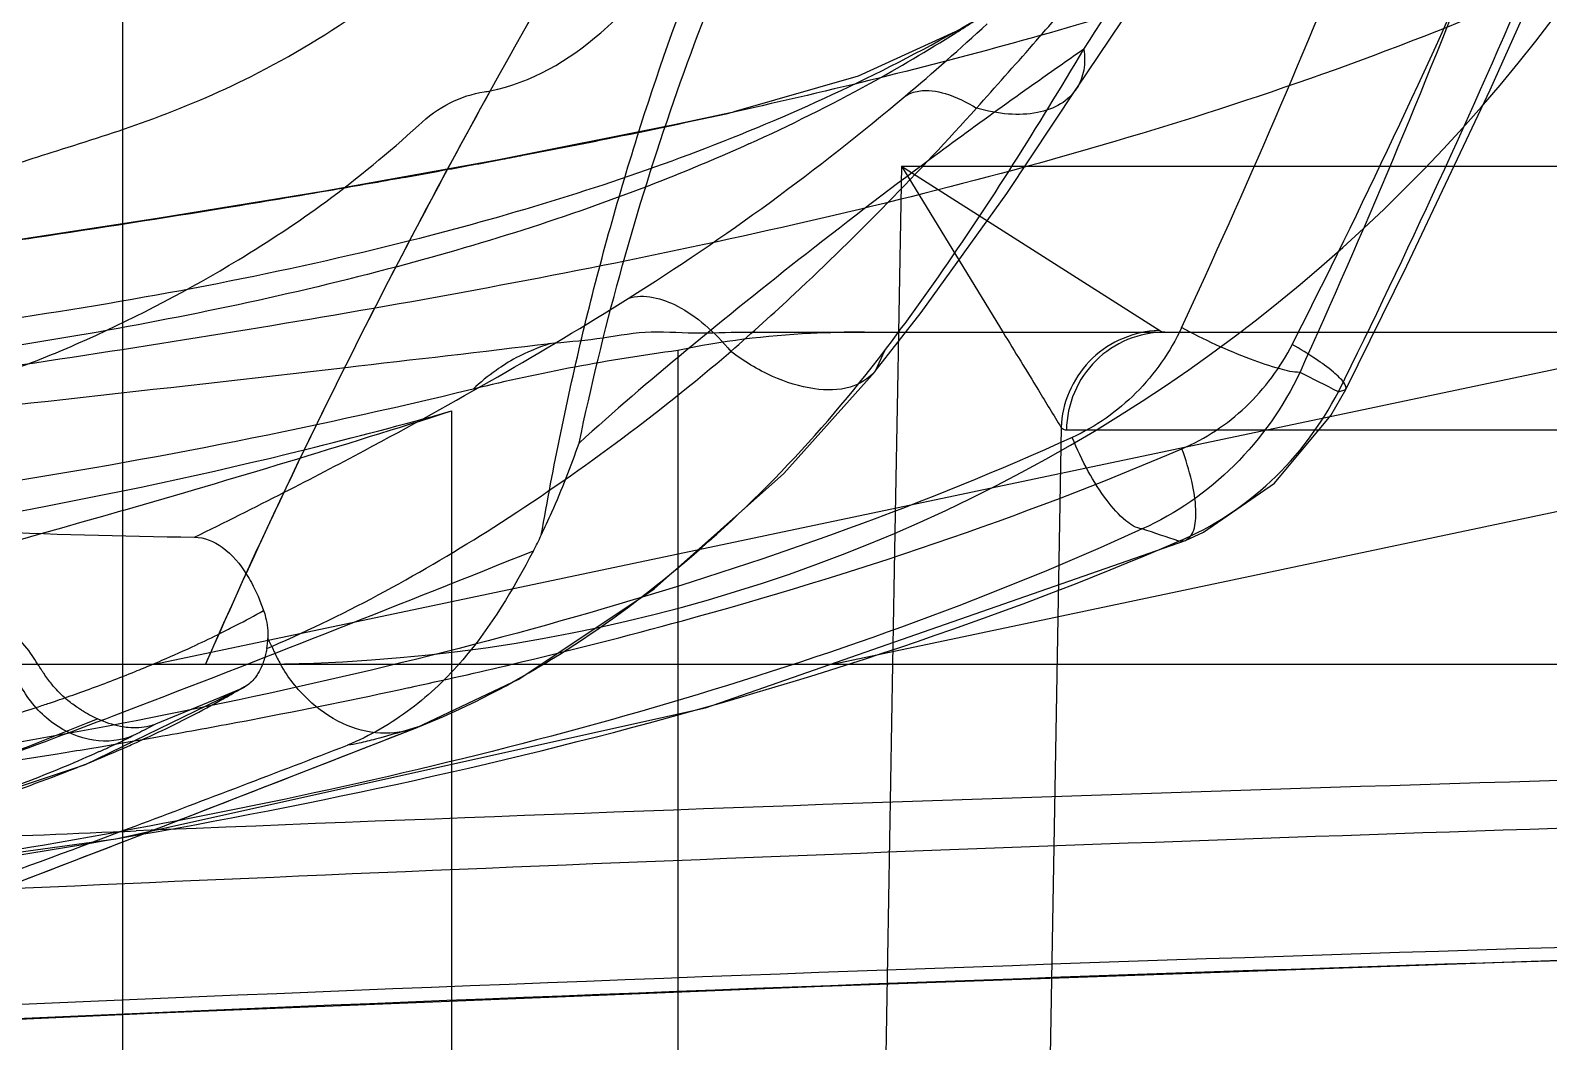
# Model space of a CAD drawing. Header units: millimetres. Extents: x 29875 to 31218, y -21313 to -20364.
# Drawn here: x 30573.73 to 30578.395, y -21044.393 to -21041.285 of the extents above; entities that cross this region are included whole.
import ezdxf

# ---------------------------------------------------------------- set-up
doc = ezdxf.new("R2010")
doc.units = ezdxf.units.MM
doc.header["$LTSCALE"] = 8
doc.layers.add('Cav-cor', color=30, linetype='Continuous')
doc.layers.add('WT', color=4, linetype='Continuous')

# ---------------------------------------------------------------- blocks, each defined once
blk = doc.blocks.new('20160903.150408')
at = {"layer": 'Cav-cor', "color": 241}
for p, q in [((-53.806, 25.7721), (-53.806, 31.57)), ((-40.1858, 30.8478), (-53.7046, 28)), ((-39.1599, 30.6249), (-51.6206, 28)), ((-50.8743, 29.77), (-50.875, 29.7689)), ((-51.9244, 29.6975), (-52.1117, 29.657)), ((-51.9248, 29.6974), (-51.928, 29.6967)), ((-52.1117, 29.657), (-52.6555, 29.5485)), ((-51.4135, 29.53), (-51.4225, 29.0181)), ((-51.4135, 29.53), (-23.5564, 29.53)), ((-51.4135, 29.53), (-51.101, 29.0192)), ((-51.4134, 29.53), (-50.6194, 29.0249)), ((-51.9005, 29.02), (-24.0663, 29.02)), ((-51.4225, 29.0181), (-51.4246, 28.8986)), ((-52.1005, 28.9637), (-52.1005, 26.3426)), ((-51.4659, 28.9623), (-51.4943, 28.8999)), ((-51.4943, 28.8999), (-51.4946, 28.8996)), ((-51.4246, 28.8986), (-51.4333, 28.4054)), ((-50.0706, 28.8366), (-50.0482, 28.8441)), ((-52.7959, 28.7777), (-52.7959, 26.1375)), ((-50.9224, 28.7271), (-50.9636, 26.3898)), ((-50.9065, 28.7193), (-39.7871, 28.7193)), ((-51.4333, 28.4054), (-51.4404, 28)), ((-50.5607, 28.3776), (-50.5402, 28.3799)), ((-53.3636, 28.0477), (-53.3485, 28.0542)), ((-54.9359, 28), (-18.4745, 28)), ((-51.4404, 28), (-51.4686, 26.3982)), ((-53.4473, 27.9216), (-53.5094, 27.8961)), ((-53.433, 27.9295), (-53.4473, 27.9216)), ((-54.0312, 27.8801), (-54.016, 27.8853)), ((-53.5094, 27.8961), (-53.7059, 27.8153)), ((-53.9174, 27.818), (-53.8836, 27.8316)), ((-53.4584, 27.8202), (-53.4273, 27.826)), ((-53.4273, 27.826), (-53.4119, 27.829)), ((-52.8946, 27.8081), (-52.9018, 27.8052)), ((-53.8192, 27.7556), (-53.7715, 27.7638)), ((-53.7715, 27.7638), (-53.7383, 27.7696)), ((-53.7383, 27.7696), (-53.6995, 27.7764)), ((-53.6858, 27.4998), (-52.9018, 27.8052)), ((-53.9135, 27.7397), (-53.8696, 27.7471)), ((-53.8696, 27.7471), (-53.8192, 27.7556)), ((-54.4012, 27.2252), (-53.6858, 27.4998))]:
    blk.add_line(p, q, dxfattribs=at)
for points in [[(-50.8743, 29.77), (-50.4313, 30.4295), (-49.0823, 32.405)], [(-50.0482, 28.8442), (-49.8599, 29.2237), (-49.6046, 29.7646), (-49.4361, 30.1408)], [(-51.2481, 29.9431), (-51.5466, 29.8066), (-51.928, 29.6967)], [(-51.4943, 28.8999), (-51.3528, 29.0804), (-51.0894, 29.446), (-50.875, 29.7689)], [(-52.6555, 29.5485), (-53.1852, 29.4536), (-53.701, 29.369), (-54.2027, 29.2925)], [(-52.9025, 27.8049), (-52.5895, 27.9537), (-52.1731, 28.2309), (-51.7747, 28.5856), (-51.4942, 28.8993)], [(-50.5402, 28.3799), (-50.4853, 28.4055), (-50.2669, 28.5563), (-50.0936, 28.7643), (-50.0482, 28.8442)], [(-57.7292, 27.02), (-55.7954, 27.1934), (-53.8273, 27.4624), (-52.0152, 27.8655), (-50.5402, 28.3799)], [(-55.7476, 27.2369), (-55.1801, 27.3362), (-54.5369, 27.4866), (-53.9213, 27.6918), (-53.4326, 27.9289)], [(-63.4206, 26.153), (-62.732, 26.27), (-61.8196, 26.3934), (-60.6812, 26.514), (-59.2704, 26.6304), (-57.5769, 26.7392), (-55.6836, 26.838), (-53.6956, 26.928), (-51.6549, 27.0102), (-49.5625, 27.0835), (-47.5945, 27.1409)]]:
    blk.add_lwpolyline(points, dxfattribs=at)
for centre, radius, start, end in [((-53.3984, 33), 5, 270, 334.066), ((-73.2914, 39.5943), 25.0715, 335.08784, 338.30842), ((-72.9696, 40.5024), 25.507, 333.15322, 336.33394), ((-72.5658, 39.0561), 24.5757, 335.58069, 338.89882), ((-72.2519, 39.8329), 24.7574, 333.63033, 336.93798), ((-65.8991, 42.9325), 19.785, 318.81616, 319.4932), ((-53.8253, 34.5339), 5.2646, 299.3091, 300.7909), ((-53.8462, 34.0523), 4.8655, 302.3014, 303.9105), ((-56.4792, 35.7513), 7.8646, 310.21379, 312.6549), ((-53.9158, 34.1639), 4.9969, 298.7793, 302.2926), ((-66.1537, 43.1554), 20.1234, 318.0704, 318.81577), ((-54.0871, 34.4815), 5.3577, 294.2959, 298.7491), ((-52.7763, 30.2832), 0.5309, 278.7642, 280.776), ((-56.2625, 35.507), 7.5381, 302.13656, 310.1553), ((-56.7271, 51.4507), 22.2771, 281.41029, 282.44056), ((-57.328, 54.4028), 25.2898, 281.02586, 281.42157), ((-58.0307, 58.0606), 29.0145, 280.37405, 280.70906), ((-57.7769, 56.7139), 27.644, 280.7108, 280.84317), ((-57.625, 55.9214), 26.8371, 280.84294, 281.0281), ((-58.902, 62.8952), 33.9269, 279.74457, 280.11719), ((-58.4027, 60.0906), 31.0783, 280.11926, 280.3747), ((-59.6887, 67.4883), 38.5869, 279.24728, 279.74153), ((-61.1323, 76.3708), 47.5859, 278.52564, 279.24419), ((-62.6378, 86.2626), 57.5917, 278.404791, 278.547964), ((-50.6138, 28.7307), 0.2942, 91.0789, 94.5255), ((-75.511, 222.9854), 195.361, 276.580836, 276.766649), ((-51.2868, 22.9263), 6.092, 97.67613, 103.6985), ((-57.4355, 14.3998), 16.2069, 62.97151, 63.43866), ((-65.2868, 68.2079), 41.3614, 286.11537, 287.57738), ((-56.622, 42.3701), 14.1206, 283.83887, 285.72115), ((-61.8392, 45.224), 18.7486, 296.11914, 297.0606), ((-56.9114, 9.474), 19.9419, 71.43019, 71.77209), ((-53.7964, 29.0079), 1.4153, 332.2048, 334.391), ((-54.8795, 30.8626), 3.0899, 297.3893, 299.1696), ((-55.0262, 31.1519), 3.4143, 295.0266, 296.4488), ((-54.9491, 30.9962), 3.2405, 296.454, 297.3947), ((-55.1616, 31.4431), 3.7354, 293.2652, 295.0181), ((-36.4283, 20.5042), 18.6923, 156.16471, 156.35863), ((-53.5874, 28.0866), 0.2271, 350.1208, 358.027), ((-53.8151, 27.8442), 0.5116, 24.2241, 27.2905), ((-52.8857, 28.2494), 0.5023, 202.8796, 205.1186), ((-55.314, 31.7974), 4.1211, 292.0281, 292.814), ((-55.2688, 31.6898), 4.0044, 292.8157, 293.2809), ((-52.8808, 28.2517), 0.5077, 205.1192, 209.7826), ((-56.5683, 44.709), 17.172, 282.2402, 283.32986), ((-55.4416, 32.1168), 4.4651, 289.9502, 292.0085), ((-55.6047, 32.5619), 4.9391, 289.1467, 289.9674), ((-55.0574, 30.6923), 3.2045, 299.1087, 300.1583), ((-56.9749, 46.5983), 19.1045, 280.74886, 282.23069), ((-55.7725, 33.05), 5.4552, 288.1882, 288.6141), ((-55.6913, 32.8104), 5.2023, 288.7865, 289.1503), ((-53.6808, 28.2633), 0.4769, 238.0484, 244.8447), ((-62.4349, 49.1112), 22.9336, 291.14001, 291.80175), ((-57.4291, 48.9758), 21.5251, 279.97809, 280.63019), ((-55.3618, 31.0163), 3.6048, 294.8528, 296.1312), ((-58.3247, 54.3776), 27.0007, 278.06277, 279.20117), ((-57.8939, 51.6739), 24.2629, 279.21797, 279.44229), ((-55.4171, 31.1351), 3.7358, 294.323, 294.8568), ((-55.4343, 31.4535), 4.0542, 294.0109, 294.3271), ((-37.6415, -366.7545), 394.5714, 91.488689, 92.3419), ((-36.7847, -378.0762), 405.4011, 91.531675, 92.608729), ((-37.5295, -350.5852), 377.86, 91.530313, 92.675717)]:
    blk.add_arc(centre, radius, start, end, dxfattribs=at)
for points, knots in [([(-50.8532, 29.8896), (-50.76, 30.0336), (-50.5659, 30.3216), (-50.1591, 30.9119), (-49.6307, 31.6846), (-48.9736, 32.6474), (-48.2826, 33.6415), (-47.5618, 34.6507), (-46.8152, 35.6628), (-46.0415, 36.6658), (-45.4981, 37.3154), (-45.2156, 37.6311)], [0, 0, 0, 0, 0.053685, 0.1087, 0.224461, 0.346758, 0.473627, 0.603472, 0.735001, 0.867363, 1, 1, 1, 1]), ([(-50.4574, 34.8052), (-50.7977, 34.3248), (-51.3008, 33.6165), (-51.981, 32.7066), (-52.4725, 32.0772), (-52.9494, 31.5007), (-53.3425, 31.0668), (-53.654, 30.7714), (-53.8736, 30.5884), (-54.087, 30.4409), (-54.3477, 30.2968), (-54.647, 30.1746), (-55.0388, 30.0594), (-55.3992, 29.9466), (-55.6737, 29.8208), (-55.8084, 29.7323), (-55.8528, 29.6944), (-55.8693, 29.6764)], [0, 0, 0, 0, 0.230926, 0.340775, 0.445606, 0.544163, 0.634242, 0.675051, 0.712482, 0.746253, 0.776644, 0.829167, 0.872639, 0.93685, 0.977227, 0.990447, 1, 1, 1, 1]), ([(-55.3242, 29.5334), (-55.3426, 29.5344), (-55.3762, 29.54), (-55.4184, 29.5587), (-55.443, 29.5844), (-55.4469, 29.6099), (-55.4419, 29.6314), (-55.4288, 29.6551), (-55.396, 29.6949), (-55.3265, 29.7511), (-55.205, 29.8246), (-55.0268, 29.9089), (-54.8363, 29.9809), (-54.6473, 30.0437), (-54.4746, 30.0961), (-54.2798, 30.1567), (-54.0637, 30.2361), (-53.8273, 30.3464), (-53.576, 30.5039), (-53.3135, 30.7132), (-53.0432, 30.9723), (-52.7664, 31.2732), (-52.3793, 31.7283), (-51.889, 32.3552), (-51.5033, 32.8776), (-51.307, 33.1495)], [0, 0, 0, 0, 0.009611, 0.017546, 0.023907, 0.027008, 0.030615, 0.035181, 0.041021, 0.057396, 0.081444, 0.115004, 0.160048, 0.187575, 0.21885, 0.254185, 0.293955, 0.338819, 0.38997, 0.448252, 0.513569, 0.585058, 0.661374, 0.8251, 1, 1, 1, 1]), ([(-54.9359, 29.0973), (-54.9356, 29.1216), (-54.9076, 29.1623), (-54.8561, 29.2099), (-54.7527, 29.2842), (-54.6091, 29.3591), (-54.4225, 29.4378), (-54.2297, 29.5075), (-53.9941, 29.5821), (-53.7126, 29.6708), (-53.3875, 29.808), (-53.026, 30.0271), (-52.6488, 30.3521), (-52.2575, 30.7646), (-51.8541, 31.2449), (-51.5849, 31.5878), (-51.4479, 31.7663)], [0, 0, 0, 0, 0.016208, 0.02962, 0.04758, 0.100424, 0.137286, 0.182466, 0.23698, 0.301877, 0.379063, 0.471533, 0.582221, 0.70966, 0.850052, 1, 1, 1, 1]), ([(-51.4479, 31.7663), (-51.5599, 31.5992), (-51.9907, 30.9443), (-52.3954, 30.2719), (-52.677, 29.7616)], [0, 0, 0, 0, 0.256584, 1, 1, 1, 1]), ([(-51.4479, 31.7663), (-51.5599, 31.5992), (-51.9907, 30.9443), (-52.3954, 30.272), (-52.6769, 29.7617)], [0, 0, 0, 0, 0.256584, 1, 1, 1, 1]), ([(-48.4703, 31.0281), (-48.736, 30.8555), (-49.2859, 30.5453), (-50.1528, 30.1841), (-51.0352, 29.9077), (-51.629, 29.7628), (-51.9248, 29.6974)], [0, 0, 0, 0, 0.255338, 0.50748, 0.75575, 1, 1, 1, 1]), ([(-52.5202, 28.3962), (-52.4835, 28.6061), (-52.3994, 29.018), (-52.1812, 29.8057), (-51.9616, 30.3705), (-51.7944, 30.7304)], [0, 0, 0, 0, 0.260904, 0.514221, 1, 1, 1, 1]), ([(-48.3004, 30.6858), (-48.6821, 30.4447), (-49.4802, 30.0284), (-50.7394, 29.5895), (-52.0069, 29.2794), (-53.2597, 29.0475), (-54.4861, 28.8616), (-56.0313, 28.6562), (-57.1681, 28.522), (-57.9057, 28.4311)], [0, 0, 0, 0, 0.136222, 0.270261, 0.401477, 0.529632, 0.65459, 0.775737, 1, 1, 1, 1]), ([(-52.4038, 28.6792), (-52.331, 29.0246), (-52.1494, 29.69), (-51.8859, 30.3272), (-51.7408, 30.6288)], [0, 0, 0, 0, 0.513229, 1, 1, 1, 1]), ([(-53.806, 30.5111), (-54.4764, 30.3032), (-55.4619, 30.0207), (-56.7283, 29.6663), (-57.3177, 29.4976), (-57.5956, 29.4147)], [0, 0, 0, 0, 0.533768, 0.779484, 1, 1, 1, 1]), ([(-52.6771, 29.7617), (-52.5516, 29.7856), (-52.3644, 29.8978), (-52.1653, 30.1127), (-52.0719, 30.2508), (-52.0273, 30.3262)], [0, 0, 0, 0, 0.435326, 0.701605, 1, 1, 1, 1]), ([(-52.9209, 29.3024), (-52.6316, 29.3753), (-52.0573, 29.5478), (-51.5098, 29.7962), (-51.2481, 29.9431)], [0, 0, 0, 0, 0.498596, 1, 1, 1, 1]), ([(-50.8532, 29.8896), (-51.0023, 29.7858), (-51.2897, 29.5808), (-51.6967, 29.2705), (-52.0664, 28.9733), (-52.2971, 28.7765), (-52.4038, 28.6792)], [0, 0, 0, 0, 0.276985, 0.537994, 0.779942, 1, 1, 1, 1]), ([(-51.4656, 28.9622), (-51.4087, 29.0371), (-51.1911, 29.3373), (-50.9941, 29.6517), (-50.8532, 29.8896)], [0, 0, 0, 0, 0.253877, 1, 1, 1, 1]), ([(-50.8532, 29.8896), (-50.8499, 29.8684), (-50.8492, 29.8265), (-50.8638, 29.7867), (-50.8743, 29.77)], [0, 0, 0, 0, 0.521748, 1, 1, 1, 1]), ([(-50.875, 29.7689), (-50.8873, 29.7498), (-50.9239, 29.7155), (-50.9989, 29.6897), (-51.0882, 29.6869), (-51.1505, 29.6992), (-51.1825, 29.7086)], [0, 0, 0, 0, 0.204564, 0.433486, 0.699365, 1, 1, 1, 1]), ([(-52.6771, 29.7617), (-52.7585, 29.6145), (-53.0698, 29.0373), (-53.3563, 28.4466), (-53.5518, 28)], [0, 0, 0, 0, 0.256542, 1, 1, 1, 1]), ([(-52.6771, 29.7617), (-52.7558, 29.6193), (-53.0573, 29.0608), (-53.3356, 28.4897), (-53.5264, 28.0579)], [0, 0, 0, 0, 0.256309, 1, 1, 1, 1]), ([(-52.8975, 29.6554), (-52.8683, 29.6827), (-52.8057, 29.7287), (-52.7316, 29.7529), (-52.6954, 29.7585)], [0, 0, 0, 0, 0.521929, 1, 1, 1, 1]), ([(-51.4015, 29.7456), (-51.3892, 29.7538), (-51.3479, 29.7677), (-51.269, 29.755), (-51.2126, 29.727), (-51.1826, 29.7086)], [0, 0, 0, 0, 0.191078, 0.54382, 1, 1, 1, 1]), ([(-51.9378, 28.9607), (-51.8715, 29.0187), (-51.6086, 29.2565), (-51.3608, 29.5107), (-51.1826, 29.7086)], [0, 0, 0, 0, 0.248663, 1, 1, 1, 1]), ([(-54.9372, 28.6532), (-54.9372, 28.6741), (-54.9354, 28.7109), (-54.922, 28.7599), (-54.8925, 28.7935), (-54.8487, 28.8078), (-54.7944, 28.8089), (-54.7262, 28.8053), (-54.6416, 28.8027), (-54.5385, 28.8076), (-54.4149, 28.8248), (-54.2692, 28.8607), (-54.1001, 28.919), (-53.8189, 29.0367), (-53.5057, 29.2016), (-53.1661, 29.4249), (-52.9885, 29.5726), (-52.8975, 29.6554)], [0, 0, 0, 0, 0.026463, 0.046433, 0.062919, 0.080504, 0.102808, 0.131357, 0.166713, 0.20968, 0.261567, 0.324063, 0.398865, 0.487272, 0.708965, 0.84455, 1, 1, 1, 1]), ([(-51.8826, 29.5983), (-51.9699, 29.5588), (-52.3218, 29.4103), (-52.687, 29.2948), (-52.9634, 29.2211)], [0, 0, 0, 0, 0.250803, 1, 1, 1, 1]), ([(-54.5181, 29.0099), (-54.384, 29.0272), (-53.8478, 29.102), (-53.3147, 29.203), (-52.9209, 29.3024)], [0, 0, 0, 0, 0.249828, 1, 1, 1, 1]), ([(-52.9634, 29.2211), (-53.2865, 29.135), (-53.9417, 28.9979), (-54.6041, 28.9076), (-54.9359, 28.8703)], [0, 0, 0, 0, 0.500374, 1, 1, 1, 1]), ([(-53.3099, 28.5279), (-53.2274, 28.57), (-52.8687, 28.7571), (-52.5169, 28.9579), (-52.2527, 29.1239)], [0, 0, 0, 0, 0.228935, 1, 1, 1, 1]), ([(-52.2527, 29.1239), (-52.2042, 29.1395), (-52.1114, 29.1136), (-52.0129, 29.0425), (-51.962, 28.9901), (-51.9378, 28.9607)], [0, 0, 0, 0, 0.413951, 0.690018, 1, 1, 1, 1]), ([(-52.201, 29.02), (-52.1506, 29.023), (-52.0496, 29.014), (-51.9488, 29.02), (-51.8984, 29.02)], [0, 0, 0, 0, 0.499969, 1, 1, 1, 1]), ([(-50.637, 29.024), (-50.6742, 29.0211), (-50.7482, 29.0013), (-50.8412, 28.9345), (-50.9041, 28.8389), (-50.921, 28.7643), (-50.9224, 28.7271)], [0, 0, 0, 0, 0.249676, 0.500342, 0.751061, 1, 1, 1, 1]), ([(-50.5527, 29.0335), (-50.5874, 28.9598), (-50.6809, 28.8243), (-50.816, 28.7295), (-50.8884, 28.6965)], [0, 0, 0, 0, 0.50583, 1, 1, 1, 1]), ([(-50.1886, 28.8963), (-50.2093, 28.8964), (-50.2611, 28.9089), (-50.3471, 28.9377), (-50.4481, 28.9807), (-50.5179, 29.0152), (-50.5525, 29.0338)], [0, 0, 0, 0, 0.158987, 0.403014, 0.698147, 1, 1, 1, 1]), ([(-52.4924, 28.9852), (-52.5284, 28.9726), (-52.5869, 28.9501), (-52.6651, 28.9002), (-52.7075, 28.8659), (-52.7295, 28.845)], [0, 0, 0, 0, 0.412437, 0.672632, 1, 1, 1, 1]), ([(-52.4975, 28.9846), (-52.4481, 28.9904), (-52.3486, 28.9963), (-52.2507, 29.017), (-52.201, 29.02)], [0, 0, 0, 0, 0.499954, 1, 1, 1, 1]), ([(-51.5269, 29.02), (-51.5821, 29.02), (-51.7744, 29.0153), (-51.9666, 28.9929), (-52.1005, 28.9637)], [0, 0, 0, 0, 0.287231, 1, 1, 1, 1]), ([(-51.101, 29.0192), (-51.0649, 28.9601), (-51.0051, 28.8629), (-50.9461, 28.7653), (-50.9224, 28.7271)], [0, 0, 0, 0, 0.606432, 1, 1, 1, 1]), ([(-50.6036, 29.02), (-50.6426, 29.02), (-50.7214, 29.0042), (-50.8216, 28.9377), (-50.8889, 28.8377), (-50.9058, 28.7586), (-50.9065, 28.7193)], [0, 0, 0, 0, 0.248593, 0.498355, 0.749084, 1, 1, 1, 1]), ([(-50.5514, 28.6614), (-50.4794, 28.6921), (-50.3441, 28.7817), (-50.2484, 28.9121), (-50.2118, 28.9833)], [0, 0, 0, 0, 0.49428, 1, 1, 1, 1]), ([(-50.0483, 28.8442), (-50.045, 28.8506), (-50.0537, 28.8659), (-50.0679, 28.8813), (-50.0965, 28.9071), (-50.1446, 28.9414), (-50.188, 28.9682), (-50.2123, 28.9823)], [0, 0, 0, 0, 0.098621, 0.187948, 0.305035, 0.615427, 1, 1, 1, 1]), ([(-53.3485, 28.0541), (-53.1115, 28.1564), (-52.6186, 28.4287), (-52.168, 28.7647), (-51.9378, 28.9604)], [0, 0, 0, 0, 0.46069, 1, 1, 1, 1]), ([(-52.8946, 27.8082), (-52.7622, 27.8608), (-52.4999, 27.9949), (-51.9953, 28.3543), (-51.6625, 28.7031), (-51.4656, 28.9622)], [0, 0, 0, 0, 0.2305, 0.473688, 1, 1, 1, 1]), ([(-51.4946, 28.8997), (-51.5136, 28.8762), (-51.5757, 28.8403), (-51.69, 28.8408), (-51.8163, 28.8812), (-51.898, 28.9306), (-51.9378, 28.9607)], [0, 0, 0, 0, 0.186608, 0.413955, 0.690839, 1, 1, 1, 1]), ([(-56.5112, 28.5404), (-55.9546, 28.6007), (-54.8243, 28.7205), (-53.6946, 28.8455), (-53.1217, 28.9116)], [0, 0, 0, 0, 0.492561, 1, 1, 1, 1]), ([(-50.1886, 28.8962), (-50.2391, 28.7908), (-50.3748, 28.5973), (-50.5694, 28.4621), (-50.6736, 28.4151)], [0, 0, 0, 0, 0.505522, 1, 1, 1, 1]), ([(-52.7295, 28.845), (-53.7605, 28.593), (-55.8668, 28.2921), (-57.9851, 28.2364), (-59.0409, 28.2426)], [0, 0, 0, 0, 0.501308, 1, 1, 1, 1]), ([(-50.5607, 28.3776), (-50.4572, 28.4213), (-50.2627, 28.549), (-50.1237, 28.7348), (-50.0706, 28.8367)], [0, 0, 0, 0, 0.494537, 1, 1, 1, 1]), ([(-50.8884, 28.6965), (-51.3392, 28.492), (-52.2731, 28.1574), (-53.7156, 27.8166), (-55.176, 27.5865), (-56.1545, 27.4783), (-56.6441, 27.431)], [0, 0, 0, 0, 0.250964, 0.500995, 0.750592, 1, 1, 1, 1]), ([(-50.9224, 28.7271), (-50.9212, 28.7259), (-50.9168, 28.7219), (-50.9108, 28.7193), (-50.9065, 28.7193)], [0, 0, 0, 0, 0.288013, 1, 1, 1, 1]), ([(-50.6736, 28.4151), (-50.6921, 28.4175), (-50.7338, 28.445), (-50.7878, 28.5065), (-50.8427, 28.5937), (-50.8742, 28.6608), (-50.8884, 28.6965)], [0, 0, 0, 0, 0.154467, 0.388118, 0.682129, 1, 1, 1, 1]), ([(-55.6649, 28.2502), (-55.4621, 28.2713), (-54.6491, 28.3667), (-53.8412, 28.5122), (-53.2444, 28.6593)], [0, 0, 0, 0, 0.249129, 1, 1, 1, 1]), ([(-52.6092, 27.9997), (-52.4341, 28.0412), (-51.7355, 28.219), (-51.0489, 28.4486), (-50.5514, 28.6614)], [0, 0, 0, 0, 0.24958, 1, 1, 1, 1]), ([(-52.5203, 28.3962), (-52.5091, 28.4195), (-52.4664, 28.5121), (-52.4293, 28.6072), (-52.4039, 28.679)], [0, 0, 0, 0, 0.253267, 1, 1, 1, 1]), ([(-50.5403, 28.3801), (-50.5279, 28.3855), (-50.5141, 28.408), (-50.5086, 28.4419), (-50.5077, 28.4929), (-50.5206, 28.5678), (-50.5394, 28.629), (-50.5514, 28.6614)], [0, 0, 0, 0, 0.136508, 0.233442, 0.352301, 0.649785, 1, 1, 1, 1]), ([(-53.806, 28.4718), (-54.4777, 28.2782), (-55.4633, 28.0132), (-56.7281, 27.6781), (-57.3161, 27.5178), (-57.5931, 27.4388)], [0, 0, 0, 0, 0.534268, 0.779856, 1, 1, 1, 1]), ([(-50.6736, 28.4151), (-51.1293, 28.207), (-52.0745, 27.8661), (-53.5359, 27.5187), (-55.0171, 27.2843), (-56.0099, 27.1743), (-56.5068, 27.1263)], [0, 0, 0, 0, 0.250521, 0.500542, 0.750329, 1, 1, 1, 1]), ([(-57.7294, 27.02), (-57.1213, 27.0658), (-55.9056, 27.1697), (-54.0883, 27.3969), (-52.2895, 27.7549), (-51.1224, 28.1357), (-50.5607, 28.3776)], [0, 0, 0, 0, 0.249753, 0.499587, 0.749588, 1, 1, 1, 1]), ([(-53.5854, 28.39), (-53.5553, 28.3896), (-53.4886, 28.3607), (-53.4457, 28.3067), (-53.4257, 28.2749)], [0, 0, 0, 0, 0.445175, 1, 1, 1, 1]), ([(-54.9372, 27.5055), (-54.9372, 27.5019), (-54.9332, 27.4959), (-54.9241, 27.4931), (-54.9082, 27.491), (-54.8796, 27.4934), (-54.8344, 27.5013), (-54.7733, 27.5159), (-54.695, 27.5377), (-54.5974, 27.5676), (-54.4786, 27.6067), (-54.3359, 27.656), (-54.0908, 27.7441), (-53.489, 27.9716), (-52.9463, 28.187), (-52.5444, 28.3479)], [0, 0, 0, 0, 0.00415, 0.007089, 0.011075, 0.022901, 0.040647, 0.065006, 0.096641, 0.136277, 0.184918, 0.243711, 0.313708, 0.491128, 1, 1, 1, 1]), ([(-52.5444, 28.3481), (-52.6063, 28.2304), (-52.7126, 28.0506), (-52.9167, 27.8542), (-53.0467, 27.779), (-53.1159, 27.7505)], [0, 0, 0, 0, 0.472877, 0.733624, 1, 1, 1, 1]), ([(-53.4257, 28.2749), (-53.4206, 28.2668), (-53.4, 28.2316), (-53.3838, 28.194), (-53.3735, 28.1646)], [0, 0, 0, 0, 0.235212, 1, 1, 1, 1]), ([(-53.3735, 28.1646), (-53.3711, 28.1576), (-53.3628, 28.1298), (-53.3597, 28.1004), (-53.3604, 28.0788)], [0, 0, 0, 0, 0.254927, 1, 1, 1, 1]), ([(-53.7741, 27.78), (-53.8119, 27.7641), (-53.902, 27.7549), (-54.0275, 27.8114), (-54.1228, 27.9188), (-54.1551, 28.012), (-54.1612, 28.0597)], [0, 0, 0, 0, 0.226635, 0.471579, 0.734174, 1, 1, 1, 1]), ([(-54.068, 28.001), (-54.0733, 28.0093), (-54.0922, 28.0386), (-54.1141, 28.0668), (-54.1338, 28.0822)], [0, 0, 0, 0, 0.284913, 1, 1, 1, 1]), ([(-53.3636, 28.0477), (-53.3645, 28.043), (-53.3679, 28.0255), (-53.3729, 28.0083), (-53.3778, 27.9962)], [0, 0, 0, 0, 0.266056, 1, 1, 1, 1]), ([(-54.0482, 27.9705), (-54.05, 27.9731), (-54.0567, 27.9832), (-54.0632, 27.9934), (-54.068, 28.001)], [0, 0, 0, 0, 0.264845, 1, 1, 1, 1]), ([(-52.9025, 27.8049), (-52.9376, 27.7913), (-53.0173, 27.7794), (-53.1365, 27.8122), (-53.2437, 27.8879), (-53.2987, 27.9597), (-53.3215, 27.9996)], [0, 0, 0, 0, 0.226204, 0.465874, 0.724699, 1, 1, 1, 1]), ([(-54.0149, 27.9266), (-54.0182, 27.9303), (-54.0301, 27.9443), (-54.0407, 27.9593), (-54.0482, 27.9705)], [0, 0, 0, 0, 0.269214, 1, 1, 1, 1]), ([(-53.3907, 27.9705), (-53.3934, 27.9662), (-53.4047, 27.9499), (-53.42, 27.9363), (-53.4326, 27.9289)], [0, 0, 0, 0, 0.260083, 1, 1, 1, 1]), ([(-54.8308, 27.6662), (-54.767, 27.6798), (-54.5109, 27.737), (-54.2571, 27.8058), (-54.0697, 27.8673)], [0, 0, 0, 0, 0.248278, 1, 1, 1, 1]), ([(-53.9332, 27.8586), (-53.9366, 27.8607), (-53.951, 27.8699), (-53.9648, 27.8799), (-53.9748, 27.8881)], [0, 0, 0, 0, 0.236654, 1, 1, 1, 1]), ([(-53.7642, 27.7593), (-53.7419, 27.7694), (-53.652, 27.811), (-53.5637, 27.8562), (-53.4985, 27.8926)], [0, 0, 0, 0, 0.246809, 1, 1, 1, 1]), ([(-56.1985, 26.6597), (-56.2011, 26.6565), (-56.2053, 26.6506), (-56.2094, 26.6419), (-56.2093, 26.6336), (-56.2031, 26.6275), (-56.1928, 26.6248), (-56.178, 26.6239), (-56.1581, 26.6251), (-56.1198, 26.6304), (-56.0564, 26.6443), (-55.9602, 26.6701), (-55.8344, 26.7081), (-55.675, 26.7601), (-55.4781, 26.8278), (-55.1293, 26.9521), (-54.5824, 27.1556), (-53.7958, 27.4565), (-53.2136, 27.6832), (-52.8946, 27.8082)], [0, 0, 0, 0, 0.003455, 0.006063, 0.008035, 0.010028, 0.012838, 0.016907, 0.022467, 0.029673, 0.049478, 0.077179, 0.113707, 0.16039, 0.218583, 0.289419, 0.472793, 0.710947, 1, 1, 1, 1]), ([(-53.7897, 27.8046), (-53.7975, 27.8053), (-53.8298, 27.8102), (-53.8611, 27.821), (-53.8836, 27.8316)], [0, 0, 0, 0, 0.240568, 1, 1, 1, 1]), ([(-53.7059, 27.8153), (-53.7121, 27.8127), (-53.7391, 27.8039), (-53.7682, 27.8025), (-53.7897, 27.8046)], [0, 0, 0, 0, 0.236317, 1, 1, 1, 1]), ([(-53.7059, 27.8153), (-53.7109, 27.8125), (-53.7334, 27.8003), (-53.7562, 27.7888), (-53.7741, 27.78)], [0, 0, 0, 0, 0.220399, 1, 1, 1, 1]), ([(-52.8946, 27.8082), (-52.9395, 27.7945), (-53.001, 27.7761), (-53.075, 27.7576), (-53.1038, 27.7519), (-53.1159, 27.7505)], [0, 0, 0, 0, 0.615526, 0.840033, 1, 1, 1, 1]), ([(-55.2386, 27.0592), (-55.2431, 27.054), (-55.2489, 27.0467), (-55.2526, 27.036), (-55.2514, 27.0267), (-55.2356, 27.0198), (-55.2095, 27.0207), (-55.1673, 27.0261), (-55.1085, 27.0391), (-55.0305, 27.0595), (-54.9316, 27.0887), (-54.8093, 27.1275), (-54.591, 27.2006), (-54.2405, 27.3256), (-53.7224, 27.5184), (-53.3329, 27.667), (-53.1159, 27.7505)], [0, 0, 0, 0, 0.00893, 0.012027, 0.01452, 0.020395, 0.031444, 0.049452, 0.075427, 0.110226, 0.154722, 0.210105, 0.277818, 0.455498, 0.696237, 1, 1, 1, 1]), ([(-53.8784, 27.7309), (-53.948, 27.6994), (-54.2237, 27.5847), (-54.51, 27.4972), (-54.7249, 27.4414)], [0, 0, 0, 0, 0.256225, 1, 1, 1, 1]), ([(-54.5184, 27.4917), (-54.457, 27.5089), (-54.2081, 27.5819), (-53.9634, 27.6705), (-53.7846, 27.7501)], [0, 0, 0, 0, 0.245658, 1, 1, 1, 1]), ([(-48.0014, 27.5368), (-49.7567, 27.4878), (-52.3263, 27.3927), (-55.6359, 27.2422), (-57.1909, 27.1582), (-57.9312, 27.1109)], [0, 0, 0, 0, 0.530008, 0.776088, 1, 1, 1, 1]), ([(-54.5179, 27.4559), (-54.4554, 27.4586), (-54.2044, 27.4692), (-53.9533, 27.4796), (-53.7647, 27.4873)], [0, 0, 0, 0, 0.248691, 1, 1, 1, 1])]:
    blk.add_open_spline(points, degree=3, knots=knots, dxfattribs=at)
for points in [[(-50.6194, 29.0249), (-50.6147, 29.0219), (-50.6091, 29.02), (-50.6036, 29.02)], [(-54.9373, 28.4429), (-54.4871, 28.4165), (-54.0363, 28.396), (-53.5854, 28.39)], [(-53.3778, 27.9962), (-53.3814, 27.9873), (-53.3856, 27.9787), (-53.3907, 27.9705)], [(-53.9748, 27.8881), (-53.9891, 27.8998), (-54.0026, 27.9127), (-54.0149, 27.9266)]]:
    blk.add_open_spline(points, degree=3, dxfattribs=at)

msp = doc.modelspace()

# ---------------------------------------------------------------- linework, layer by layer
at = {"layer": 'Cav-cor', "color": 241}
msp.add_line((30477.8198, -21043.2329), (30627.8198, -21043.2329), dxfattribs=at)

# ---------------------------------------------------------------- block references
at = {"layer": 'WT'}
msp.add_blockref('20160903.150408', (30627.8198, -21071.2329), dxfattribs=at)

doc.saveas('drawing.dxf')
